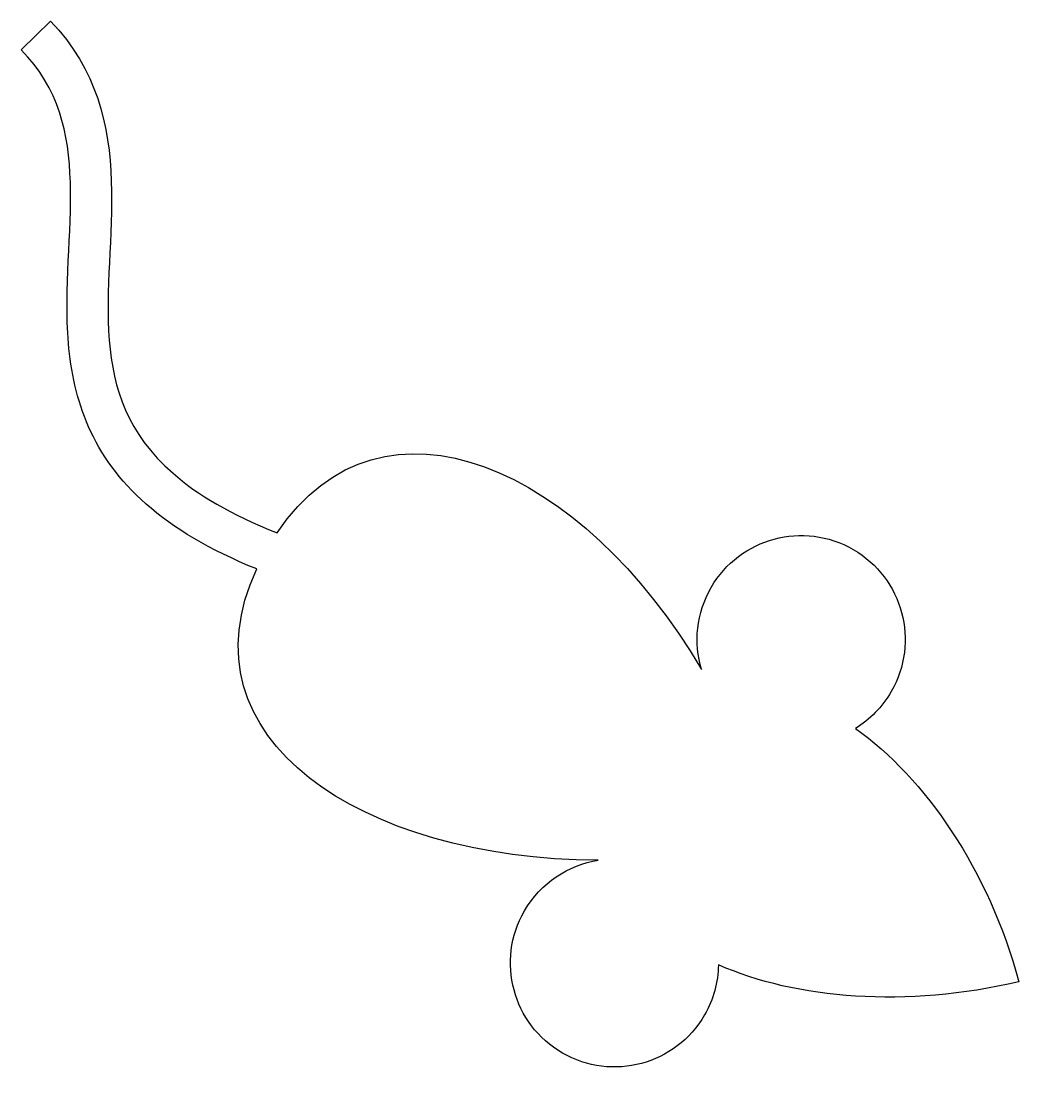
# Model space of a CAD drawing. Header units: centimetres. Extents: x -9.9 to 9.3, y -10.3 to 10.1.
import ezdxf

# ---------------------------------------------------------------- set-up
doc = ezdxf.new("R2010")
doc.units = ezdxf.units.CM
doc.header["$MEASUREMENT"] = 0
doc.layers.add('Layer 1', color=7, linetype='Continuous')

msp = doc.modelspace()

# ---------------------------------------------------------------- linework, layer by layer
at = {"layer": 'Layer 1'}
msp.add_open_spline([(-9.32174, 10.08211), (-9.32174, 10.08211), (-9.88839, 9.53393), (-9.88839, 9.53393), (-9.88839, 9.53393), (-9.15812, 8.77768), (-8.97233, 7.94014), (-8.94222, 6.97753), (-8.94222, 6.97753), (-8.91215, 6.01484), (-9.0651, 4.95515), (-8.97781, 3.88211), (-8.97781, 3.88211), (-8.89052, 2.80902), (-8.52737, 1.70468), (-7.4835, 0.78804), (-7.4835, 0.78804), (-6.95421, 0.32335), (-6.26156, -0.09344), (-5.35402, -0.45988), (-5.35402, -0.45988), (-6.86574, -3.72124), (-3.3386, -6.04596), (1.22418, -6.06561), (1.22418, -6.06561), (0.64753, -6.15652), (0.11571, -6.49724), (-0.19903, -7.04205), (-0.19903, -7.04205), (-0.75198, -7.99956), (-0.42412, -9.22357), (0.53368, -9.77639), (0.53368, -9.77639), (1.49148, -10.32921), (2.71629, -10.00123), (3.26933, -9.04372), (3.26933, -9.04372), (3.44525, -8.7391), (3.53119, -8.40741), (3.53689, -8.07909), (3.53689, -8.07909), (5.02854, -8.73712), (7.16241, -8.91612), (9.32048, -8.40324), (9.32048, -8.40324), (8.74396, -6.25208), (7.51367, -4.48305), (6.17374, -3.52761), (6.17374, -3.52761), (6.45078, -3.35885), (6.69059, -3.11934), (6.86424, -2.81868), (6.86424, -2.81868), (7.41727, -1.86117), (7.08942, -0.63716), (6.13161, -0.08434), (6.13161, -0.08434), (5.17389, 0.46848), (3.949, 0.1405), (3.39596, -0.81701), (3.39596, -0.81701), (3.10892, -1.31417), (3.05883, -1.88344), (3.21152, -2.39304), (3.21152, -2.39304), (0.92834, 1.47924), (-2.92771, 3.25502), (-4.96114, 0.23457), (-4.96114, 0.23457), (-5.85266, 0.58507), (-6.50019, 0.97361), (-6.96412, 1.38099), (-6.96412, 1.38099), (-7.84737, 2.15659), (-8.11488, 2.99501), (-8.19226, 3.94666), (-8.19226, 3.94666), (-8.26972, 4.89826), (-8.121, 5.94458), (-8.1541, 7.00257), (-8.1541, 7.00257), (-8.18716, 8.06048), (-8.42946, 9.1582), (-9.32165, 10.0821), (-9.32165, 10.0821), (-9.32165, 10.0821), (-9.32174, 10.08211), (-9.32174, 10.08211)], degree=3, knots=[0, 0, 0, 0, 0.04347826, 0.04347826, 0.04347826, 0.04347826, 0.08695652, 0.08695652, 0.08695652, 0.08695652, 0.13043478, 0.13043478, 0.13043478, 0.13043478, 0.17391304, 0.17391304, 0.17391304, 0.17391304, 0.2173913, 0.2173913, 0.2173913, 0.2173913, 0.26086957, 0.26086957, 0.26086957, 0.26086957, 0.30434783, 0.30434783, 0.30434783, 0.30434783, 0.34782609, 0.34782609, 0.34782609, 0.34782609, 0.39130435, 0.39130435, 0.39130435, 0.39130435, 0.43478261, 0.43478261, 0.43478261, 0.43478261, 0.47826087, 0.47826087, 0.47826087, 0.47826087, 0.52173913, 0.52173913, 0.52173913, 0.52173913, 0.56521739, 0.56521739, 0.56521739, 0.56521739, 0.60869565, 0.60869565, 0.60869565, 0.60869565, 0.65217391, 0.65217391, 0.65217391, 0.65217391, 0.69565217, 0.69565217, 0.69565217, 0.69565217, 0.73913043, 0.73913043, 0.73913043, 0.73913043, 0.7826087, 0.7826087, 0.7826087, 0.7826087, 0.82608696, 0.82608696, 0.82608696, 0.82608696, 0.86956522, 0.86956522, 0.86956522, 0.86956522, 0.91304348, 0.91304348, 0.91304348, 0.91304348, 1, 1, 1, 1], dxfattribs=at)

doc.saveas('drawing.dxf')
